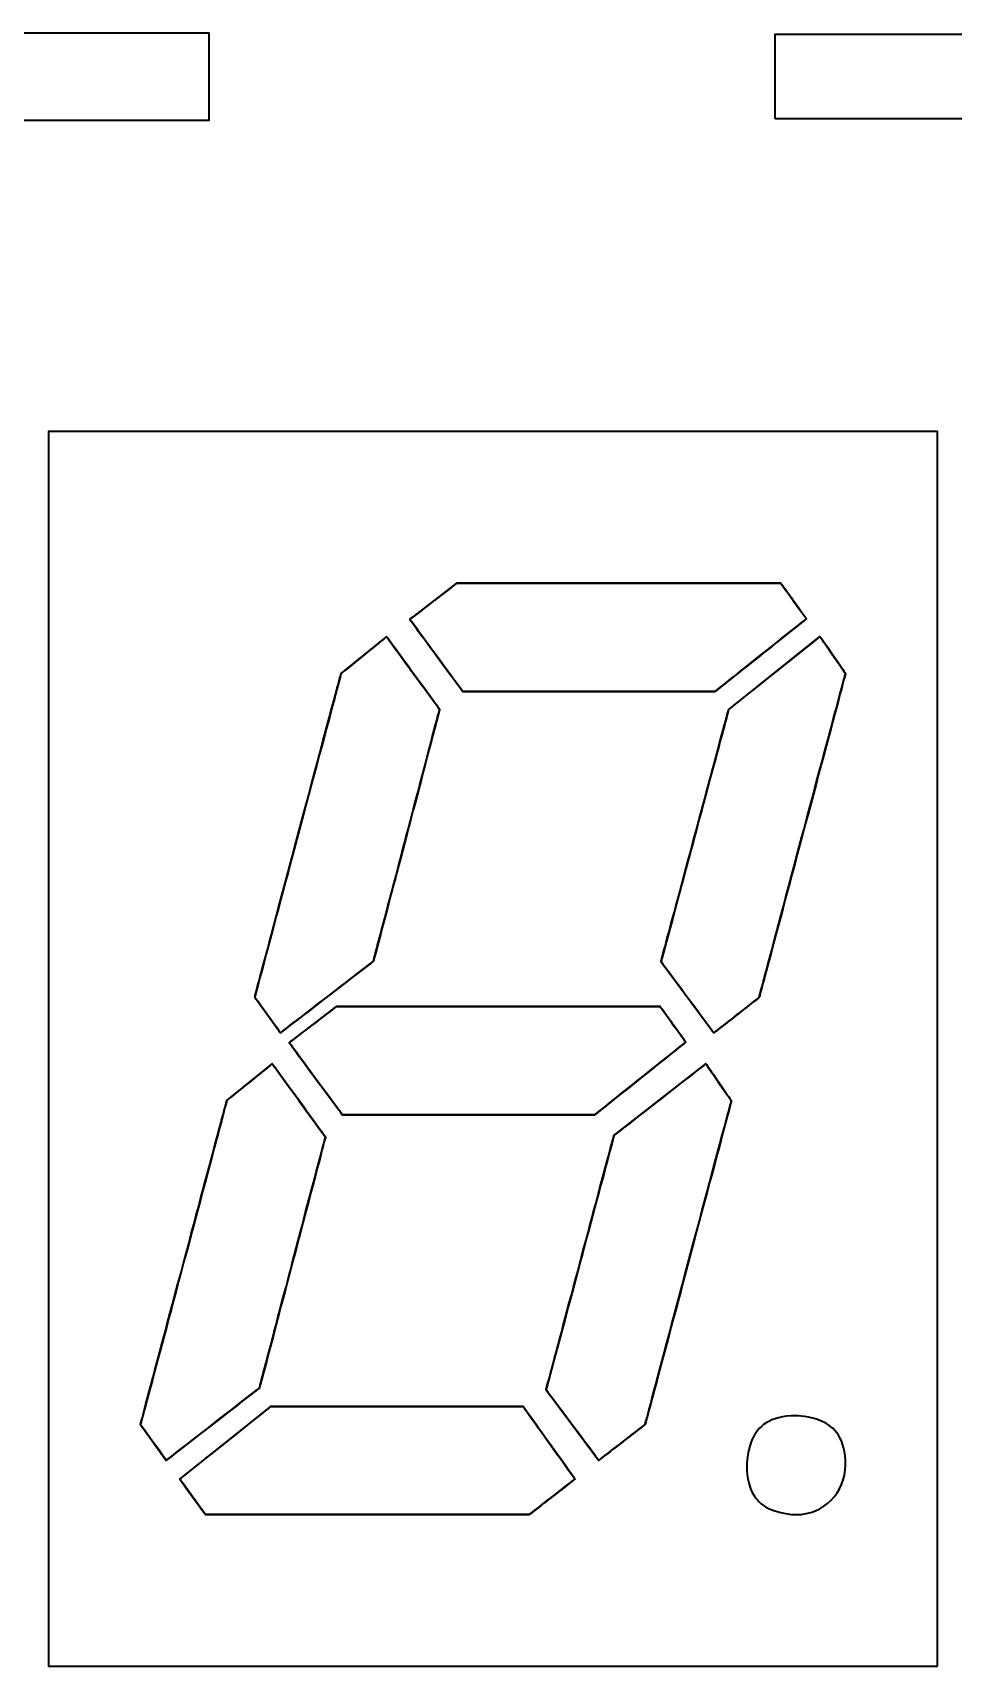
# Model space of a CAD drawing. Extents: x 6336 to 10269, y -393 to 3371.
# Drawn here: x 9100.55 to 9113.6, y 2136.85 to 2160 of the extents above; entities that cross this region are included whole.
import ezdxf

# ---------------------------------------------------------------- set-up
doc = ezdxf.new("R2010")
doc.units = 0
doc.header["$LTSCALE"] = 5
doc.layers.add('1', color=7, linetype='CONTINUOUS', true_color=0xffffff)

msp = doc.modelspace()

# ---------------------------------------------------------------- linework, layer by layer
at = {"layer": '1', "color": 7, "linetype": 'Continuous', "lineweight": 35}
for points, knots in [([(9093.545, 2158.755), (9093.545, 2158.755), (9103.045, 2158.755), (9103.045, 2158.755), (9103.045, 2158.755), (9103.045, 2158.755), (9103.045, 2159.999), (9103.045, 2159.999), (9103.045, 2159.999), (9103.045, 2159.999), (9093.545, 2159.999), (9093.545, 2159.999), (9093.545, 2159.999), (9093.545, 2159.999), (9093.545, 2158.755), (9093.545, 2158.755)], [0, 0, 0, 0, 0.2, 0.2, 0.2, 0.3, 0.4, 0.4, 0.4, 0.5, 0.6, 0.6, 0.6, 0.8, 1, 1, 1, 1]), ([(9093.545, 2158.755), (9093.545, 2158.755), (9103.045, 2158.755), (9103.045, 2158.755), (9103.045, 2158.755), (9103.045, 2158.755), (9103.045, 2159.999), (9103.045, 2159.999), (9103.045, 2159.999), (9103.045, 2159.999), (9093.545, 2159.999), (9093.545, 2159.999), (9093.545, 2159.999), (9093.545, 2159.999), (9093.545, 2158.755), (9093.545, 2158.755)], [0, 0, 0, 0, 0.2, 0.2, 0.2, 0.3, 0.4, 0.4, 0.4, 0.5, 0.6, 0.6, 0.6, 0.8, 1, 1, 1, 1]), ([(9111.072, 2158.777), (9111.072, 2158.777), (9120.573, 2158.777), (9120.573, 2158.777), (9120.573, 2158.777), (9120.573, 2158.777), (9120.573, 2159.977), (9120.573, 2159.977), (9120.573, 2159.977), (9120.573, 2159.977), (9111.072, 2159.977), (9111.072, 2159.977), (9111.072, 2159.977), (9111.072, 2159.977), (9111.072, 2158.777), (9111.072, 2158.777)], [0, 0, 0, 0, 0.2, 0.2, 0.2, 0.3, 0.4, 0.4, 0.4, 0.5, 0.6, 0.6, 0.6, 0.8, 1, 1, 1, 1]), ([(9111.072, 2158.777), (9111.072, 2158.777), (9120.573, 2158.777), (9120.573, 2158.777), (9120.573, 2158.777), (9120.573, 2158.777), (9120.573, 2159.977), (9120.573, 2159.977), (9120.573, 2159.977), (9120.573, 2159.977), (9111.072, 2159.977), (9111.072, 2159.977), (9111.072, 2159.977), (9111.072, 2159.977), (9111.072, 2158.777), (9111.072, 2158.777)], [0, 0, 0, 0, 0.2, 0.2, 0.2, 0.3, 0.4, 0.4, 0.4, 0.5, 0.6, 0.6, 0.6, 0.8, 1, 1, 1, 1]), ([(9113.371, 2136.847), (9113.371, 2136.847), (9100.771, 2136.847), (9100.771, 2136.847), (9100.771, 2136.847), (9100.771, 2136.847), (9100.771, 2154.346), (9100.771, 2154.346), (9100.771, 2154.346), (9100.771, 2154.346), (9113.371, 2154.346), (9113.371, 2154.346), (9113.371, 2154.346), (9113.371, 2154.346), (9113.371, 2136.847), (9113.371, 2136.847)], [0, 0, 0, 0, 0.2, 0.2, 0.2, 0.3, 0.4, 0.4, 0.4, 0.5, 0.6, 0.6, 0.6, 0.8, 1, 1, 1, 1]), ([(9113.371, 2136.847), (9113.371, 2136.847), (9100.771, 2136.847), (9100.771, 2136.847), (9100.771, 2136.847), (9100.771, 2136.847), (9100.771, 2154.346), (9100.771, 2154.346), (9100.771, 2154.346), (9100.771, 2154.346), (9113.371, 2154.346), (9113.371, 2154.346), (9113.371, 2154.346), (9113.371, 2154.346), (9113.371, 2136.847), (9113.371, 2136.847)], [0, 0, 0, 0, 0.2, 0.2, 0.2, 0.3, 0.4, 0.4, 0.4, 0.5, 0.6, 0.6, 0.6, 0.8, 1, 1, 1, 1]), ([(9106.557, 2152.196), (9106.557, 2152.196), (9105.892, 2151.684), (9105.892, 2151.684), (9105.892, 2151.684), (9105.892, 2151.684), (9106.641, 2150.664), (9106.641, 2150.664), (9106.641, 2150.664), (9106.641, 2150.664), (9110.222, 2150.664), (9110.222, 2150.664), (9110.222, 2150.664), (9110.222, 2150.664), (9111.513, 2151.692), (9111.513, 2151.692), (9111.513, 2151.692), (9111.513, 2151.692), (9111.151, 2152.196), (9111.151, 2152.196), (9111.151, 2152.196), (9111.151, 2152.196), (9106.557, 2152.196), (9106.557, 2152.196)], [0, 0, 0, 0, 0.142857, 0.142857, 0.142857, 0.214286, 0.285714, 0.285714, 0.285714, 0.357143, 0.428571, 0.428571, 0.428571, 0.5, 0.571429, 0.571429, 0.571429, 0.642857, 0.714286, 0.714286, 0.714286, 0.857143, 1, 1, 1, 1]), ([(9106.557, 2152.196), (9106.557, 2152.196), (9105.892, 2151.684), (9105.892, 2151.684), (9105.892, 2151.684), (9105.892, 2151.684), (9106.641, 2150.664), (9106.641, 2150.664), (9106.641, 2150.664), (9106.641, 2150.664), (9110.222, 2150.664), (9110.222, 2150.664), (9110.222, 2150.664), (9110.222, 2150.664), (9111.513, 2151.692), (9111.513, 2151.692), (9111.513, 2151.692), (9111.513, 2151.692), (9111.151, 2152.196), (9111.151, 2152.196), (9111.151, 2152.196), (9111.151, 2152.196), (9106.557, 2152.196), (9106.557, 2152.196)], [0, 0, 0, 0, 0.142857, 0.142857, 0.142857, 0.214286, 0.285714, 0.285714, 0.285714, 0.357143, 0.428571, 0.428571, 0.428571, 0.5, 0.571429, 0.571429, 0.571429, 0.642857, 0.714286, 0.714286, 0.714286, 0.857143, 1, 1, 1, 1]), ([(9110.222, 2150.664), (9110.222, 2150.664), (9106.641, 2150.664), (9106.641, 2150.664), (9106.641, 2150.664), (9106.641, 2150.664), (9105.892, 2151.684), (9105.892, 2151.684), (9105.892, 2151.684), (9105.892, 2151.684), (9106.557, 2152.196), (9106.557, 2152.196), (9106.557, 2152.196), (9106.557, 2152.196), (9111.151, 2152.196), (9111.151, 2152.196), (9111.151, 2152.196), (9111.151, 2152.196), (9111.513, 2151.692), (9111.513, 2151.692), (9111.513, 2151.692), (9111.513, 2151.692), (9110.222, 2150.664), (9110.222, 2150.664)], [0, 0, 0, 0, 0.142857, 0.142857, 0.142857, 0.214286, 0.285714, 0.285714, 0.285714, 0.357143, 0.428571, 0.428571, 0.428571, 0.5, 0.571429, 0.571429, 0.571429, 0.642857, 0.714286, 0.714286, 0.714286, 0.857143, 1, 1, 1, 1]), ([(9110.222, 2150.664), (9110.222, 2150.664), (9106.641, 2150.664), (9106.641, 2150.664), (9106.641, 2150.664), (9106.641, 2150.664), (9105.892, 2151.684), (9105.892, 2151.684), (9105.892, 2151.684), (9105.892, 2151.684), (9106.557, 2152.196), (9106.557, 2152.196), (9106.557, 2152.196), (9106.557, 2152.196), (9111.151, 2152.196), (9111.151, 2152.196), (9111.151, 2152.196), (9111.151, 2152.196), (9111.513, 2151.692), (9111.513, 2151.692), (9111.513, 2151.692), (9111.513, 2151.692), (9110.222, 2150.664), (9110.222, 2150.664)], [0, 0, 0, 0, 0.142857, 0.142857, 0.142857, 0.214286, 0.285714, 0.285714, 0.285714, 0.357143, 0.428571, 0.428571, 0.428571, 0.5, 0.571429, 0.571429, 0.571429, 0.642857, 0.714286, 0.714286, 0.714286, 0.857143, 1, 1, 1, 1]), ([(9105.562, 2151.439), (9105.562, 2151.439), (9104.918, 2150.916), (9104.918, 2150.916), (9104.918, 2150.916), (9104.918, 2150.916), (9103.693, 2146.33), (9103.693, 2146.33), (9103.693, 2146.33), (9103.693, 2146.33), (9104.059, 2145.825), (9104.059, 2145.825), (9104.059, 2145.825), (9104.059, 2145.825), (9105.376, 2146.839), (9105.376, 2146.839), (9105.376, 2146.839), (9105.376, 2146.839), (9106.315, 2150.408), (9106.315, 2150.408), (9106.315, 2150.408), (9106.315, 2150.408), (9105.562, 2151.439), (9105.562, 2151.439)], [0, 0, 0, 0, 0.142857, 0.142857, 0.142857, 0.214286, 0.285714, 0.285714, 0.285714, 0.357143, 0.428571, 0.428571, 0.428571, 0.5, 0.571429, 0.571429, 0.571429, 0.642857, 0.714286, 0.714286, 0.714286, 0.857143, 1, 1, 1, 1]), ([(9105.562, 2151.439), (9105.562, 2151.439), (9104.918, 2150.916), (9104.918, 2150.916), (9104.918, 2150.916), (9104.918, 2150.916), (9103.693, 2146.33), (9103.693, 2146.33), (9103.693, 2146.33), (9103.693, 2146.33), (9104.059, 2145.825), (9104.059, 2145.825), (9104.059, 2145.825), (9104.059, 2145.825), (9105.376, 2146.839), (9105.376, 2146.839), (9105.376, 2146.839), (9105.376, 2146.839), (9106.315, 2150.408), (9106.315, 2150.408), (9106.315, 2150.408), (9106.315, 2150.408), (9105.562, 2151.439), (9105.562, 2151.439)], [0, 0, 0, 0, 0.142857, 0.142857, 0.142857, 0.214286, 0.285714, 0.285714, 0.285714, 0.357143, 0.428571, 0.428571, 0.428571, 0.5, 0.571429, 0.571429, 0.571429, 0.642857, 0.714286, 0.714286, 0.714286, 0.857143, 1, 1, 1, 1]), ([(9104.059, 2145.825), (9104.059, 2145.825), (9103.693, 2146.33), (9103.693, 2146.33), (9103.693, 2146.33), (9103.693, 2146.33), (9104.918, 2150.916), (9104.918, 2150.916), (9104.918, 2150.916), (9104.918, 2150.916), (9105.562, 2151.439), (9105.562, 2151.439), (9105.562, 2151.439), (9105.562, 2151.439), (9106.315, 2150.408), (9106.315, 2150.408), (9106.315, 2150.408), (9106.315, 2150.408), (9105.376, 2146.839), (9105.376, 2146.839), (9105.376, 2146.839), (9105.376, 2146.839), (9104.059, 2145.825), (9104.059, 2145.825)], [0, 0, 0, 0, 0.142857, 0.142857, 0.142857, 0.214286, 0.285714, 0.285714, 0.285714, 0.357143, 0.428571, 0.428571, 0.428571, 0.5, 0.571429, 0.571429, 0.571429, 0.642857, 0.714286, 0.714286, 0.714286, 0.857143, 1, 1, 1, 1]), ([(9104.059, 2145.825), (9104.059, 2145.825), (9103.693, 2146.33), (9103.693, 2146.33), (9103.693, 2146.33), (9103.693, 2146.33), (9104.918, 2150.916), (9104.918, 2150.916), (9104.918, 2150.916), (9104.918, 2150.916), (9105.562, 2151.439), (9105.562, 2151.439), (9105.562, 2151.439), (9105.562, 2151.439), (9106.315, 2150.408), (9106.315, 2150.408), (9106.315, 2150.408), (9106.315, 2150.408), (9105.376, 2146.839), (9105.376, 2146.839), (9105.376, 2146.839), (9105.376, 2146.839), (9104.059, 2145.825), (9104.059, 2145.825)], [0, 0, 0, 0, 0.142857, 0.142857, 0.142857, 0.214286, 0.285714, 0.285714, 0.285714, 0.357143, 0.428571, 0.428571, 0.428571, 0.5, 0.571429, 0.571429, 0.571429, 0.642857, 0.714286, 0.714286, 0.714286, 0.857143, 1, 1, 1, 1]), ([(9111.706, 2151.441), (9111.706, 2151.441), (9110.412, 2150.409), (9110.412, 2150.409), (9110.412, 2150.409), (9110.412, 2150.409), (9109.453, 2146.833), (9109.453, 2146.833), (9109.453, 2146.833), (9109.453, 2146.833), (9110.2, 2145.823), (9110.2, 2145.823), (9110.2, 2145.823), (9110.2, 2145.823), (9110.843, 2146.324), (9110.843, 2146.324), (9110.843, 2146.324), (9110.843, 2146.324), (9112.068, 2150.917), (9112.068, 2150.917), (9112.068, 2150.917), (9112.068, 2150.917), (9111.706, 2151.441), (9111.706, 2151.441)], [0, 0, 0, 0, 0.142857, 0.142857, 0.142857, 0.214286, 0.285714, 0.285714, 0.285714, 0.357143, 0.428571, 0.428571, 0.428571, 0.5, 0.571429, 0.571429, 0.571429, 0.642857, 0.714286, 0.714286, 0.714286, 0.857143, 1, 1, 1, 1]), ([(9111.706, 2151.441), (9111.706, 2151.441), (9110.412, 2150.409), (9110.412, 2150.409), (9110.412, 2150.409), (9110.412, 2150.409), (9109.453, 2146.833), (9109.453, 2146.833), (9109.453, 2146.833), (9109.453, 2146.833), (9110.2, 2145.823), (9110.2, 2145.823), (9110.2, 2145.823), (9110.2, 2145.823), (9110.843, 2146.324), (9110.843, 2146.324), (9110.843, 2146.324), (9110.843, 2146.324), (9112.068, 2150.917), (9112.068, 2150.917), (9112.068, 2150.917), (9112.068, 2150.917), (9111.706, 2151.441), (9111.706, 2151.441)], [0, 0, 0, 0, 0.142857, 0.142857, 0.142857, 0.214286, 0.285714, 0.285714, 0.285714, 0.357143, 0.428571, 0.428571, 0.428571, 0.5, 0.571429, 0.571429, 0.571429, 0.642857, 0.714286, 0.714286, 0.714286, 0.857143, 1, 1, 1, 1]), ([(9110.2, 2145.823), (9110.2, 2145.823), (9109.453, 2146.833), (9109.453, 2146.833), (9109.453, 2146.833), (9109.453, 2146.833), (9110.412, 2150.409), (9110.412, 2150.409), (9110.412, 2150.409), (9110.412, 2150.409), (9111.706, 2151.441), (9111.706, 2151.441), (9111.706, 2151.441), (9111.706, 2151.441), (9112.068, 2150.917), (9112.068, 2150.917), (9112.068, 2150.917), (9112.068, 2150.917), (9110.843, 2146.324), (9110.843, 2146.324), (9110.843, 2146.324), (9110.843, 2146.324), (9110.2, 2145.823), (9110.2, 2145.823)], [0, 0, 0, 0, 0.142857, 0.142857, 0.142857, 0.214286, 0.285714, 0.285714, 0.285714, 0.357143, 0.428571, 0.428571, 0.428571, 0.5, 0.571429, 0.571429, 0.571429, 0.642857, 0.714286, 0.714286, 0.714286, 0.857143, 1, 1, 1, 1]), ([(9110.2, 2145.823), (9110.2, 2145.823), (9109.453, 2146.833), (9109.453, 2146.833), (9109.453, 2146.833), (9109.453, 2146.833), (9110.412, 2150.409), (9110.412, 2150.409), (9110.412, 2150.409), (9110.412, 2150.409), (9111.706, 2151.441), (9111.706, 2151.441), (9111.706, 2151.441), (9111.706, 2151.441), (9112.068, 2150.917), (9112.068, 2150.917), (9112.068, 2150.917), (9112.068, 2150.917), (9110.843, 2146.324), (9110.843, 2146.324), (9110.843, 2146.324), (9110.843, 2146.324), (9110.2, 2145.823), (9110.2, 2145.823)], [0, 0, 0, 0, 0.142857, 0.142857, 0.142857, 0.214286, 0.285714, 0.285714, 0.285714, 0.357143, 0.428571, 0.428571, 0.428571, 0.5, 0.571429, 0.571429, 0.571429, 0.642857, 0.714286, 0.714286, 0.714286, 0.857143, 1, 1, 1, 1]), ([(9104.851, 2146.197), (9104.851, 2146.197), (9104.182, 2145.685), (9104.182, 2145.685), (9104.182, 2145.685), (9104.182, 2145.685), (9104.935, 2144.664), (9104.935, 2144.664), (9104.935, 2144.664), (9104.935, 2144.664), (9108.516, 2144.664), (9108.516, 2144.664), (9108.516, 2144.664), (9108.516, 2144.664), (9109.803, 2145.692), (9109.803, 2145.692), (9109.803, 2145.692), (9109.803, 2145.692), (9109.441, 2146.197), (9109.441, 2146.197), (9109.441, 2146.197), (9109.441, 2146.197), (9104.851, 2146.197), (9104.851, 2146.197)], [0, 0, 0, 0, 0.142857, 0.142857, 0.142857, 0.214286, 0.285714, 0.285714, 0.285714, 0.357143, 0.428571, 0.428571, 0.428571, 0.5, 0.571429, 0.571429, 0.571429, 0.642857, 0.714286, 0.714286, 0.714286, 0.857143, 1, 1, 1, 1]), ([(9104.851, 2146.197), (9104.851, 2146.197), (9104.182, 2145.685), (9104.182, 2145.685), (9104.182, 2145.685), (9104.182, 2145.685), (9104.935, 2144.664), (9104.935, 2144.664), (9104.935, 2144.664), (9104.935, 2144.664), (9108.516, 2144.664), (9108.516, 2144.664), (9108.516, 2144.664), (9108.516, 2144.664), (9109.803, 2145.692), (9109.803, 2145.692), (9109.803, 2145.692), (9109.803, 2145.692), (9109.441, 2146.197), (9109.441, 2146.197), (9109.441, 2146.197), (9109.441, 2146.197), (9104.851, 2146.197), (9104.851, 2146.197)], [0, 0, 0, 0, 0.142857, 0.142857, 0.142857, 0.214286, 0.285714, 0.285714, 0.285714, 0.357143, 0.428571, 0.428571, 0.428571, 0.5, 0.571429, 0.571429, 0.571429, 0.642857, 0.714286, 0.714286, 0.714286, 0.857143, 1, 1, 1, 1]), ([(9108.516, 2144.664), (9108.516, 2144.664), (9104.935, 2144.664), (9104.935, 2144.664), (9104.935, 2144.664), (9104.935, 2144.664), (9104.182, 2145.685), (9104.182, 2145.685), (9104.182, 2145.685), (9104.182, 2145.685), (9104.851, 2146.197), (9104.851, 2146.197), (9104.851, 2146.197), (9104.851, 2146.197), (9109.441, 2146.197), (9109.441, 2146.197), (9109.441, 2146.197), (9109.441, 2146.197), (9109.803, 2145.692), (9109.803, 2145.692), (9109.803, 2145.692), (9109.803, 2145.692), (9108.516, 2144.664), (9108.516, 2144.664)], [0, 0, 0, 0, 0.142857, 0.142857, 0.142857, 0.214286, 0.285714, 0.285714, 0.285714, 0.357143, 0.428571, 0.428571, 0.428571, 0.5, 0.571429, 0.571429, 0.571429, 0.642857, 0.714286, 0.714286, 0.714286, 0.857143, 1, 1, 1, 1]), ([(9108.516, 2144.664), (9108.516, 2144.664), (9104.935, 2144.664), (9104.935, 2144.664), (9104.935, 2144.664), (9104.935, 2144.664), (9104.182, 2145.685), (9104.182, 2145.685), (9104.182, 2145.685), (9104.182, 2145.685), (9104.851, 2146.197), (9104.851, 2146.197), (9104.851, 2146.197), (9104.851, 2146.197), (9109.441, 2146.197), (9109.441, 2146.197), (9109.441, 2146.197), (9109.441, 2146.197), (9109.803, 2145.692), (9109.803, 2145.692), (9109.803, 2145.692), (9109.803, 2145.692), (9108.516, 2144.664), (9108.516, 2144.664)], [0, 0, 0, 0, 0.142857, 0.142857, 0.142857, 0.214286, 0.285714, 0.285714, 0.285714, 0.357143, 0.428571, 0.428571, 0.428571, 0.5, 0.571429, 0.571429, 0.571429, 0.642857, 0.714286, 0.714286, 0.714286, 0.857143, 1, 1, 1, 1]), ([(9103.943, 2145.386), (9103.943, 2145.386), (9103.299, 2144.867), (9103.299, 2144.867), (9103.299, 2144.867), (9103.299, 2144.867), (9102.074, 2140.273), (9102.074, 2140.273), (9102.074, 2140.273), (9102.074, 2140.273), (9102.44, 2139.765), (9102.44, 2139.765), (9102.44, 2139.765), (9102.44, 2139.765), (9103.734, 2140.771), (9103.734, 2140.771), (9103.734, 2140.771), (9103.734, 2140.771), (9103.76, 2140.789), (9103.76, 2140.789), (9103.76, 2140.789), (9103.76, 2140.789), (9104.696, 2144.347), (9104.696, 2144.347), (9104.696, 2144.347), (9104.696, 2144.347), (9103.943, 2145.386), (9103.943, 2145.386)], [0, 0, 0, 0, 0.125, 0.125, 0.125, 0.1875, 0.25, 0.25, 0.25, 0.3125, 0.375, 0.375, 0.375, 0.4375, 0.5, 0.5, 0.5, 0.5625, 0.625, 0.625, 0.625, 0.6875, 0.75, 0.75, 0.75, 0.875, 1, 1, 1, 1]), ([(9103.943, 2145.386), (9103.943, 2145.386), (9103.299, 2144.867), (9103.299, 2144.867), (9103.299, 2144.867), (9103.299, 2144.867), (9102.074, 2140.273), (9102.074, 2140.273), (9102.074, 2140.273), (9102.074, 2140.273), (9102.44, 2139.765), (9102.44, 2139.765), (9102.44, 2139.765), (9102.44, 2139.765), (9103.734, 2140.771), (9103.734, 2140.771), (9103.734, 2140.771), (9103.734, 2140.771), (9103.76, 2140.789), (9103.76, 2140.789), (9103.76, 2140.789), (9103.76, 2140.789), (9104.696, 2144.347), (9104.696, 2144.347), (9104.696, 2144.347), (9104.696, 2144.347), (9103.943, 2145.386), (9103.943, 2145.386)], [0, 0, 0, 0, 0.125, 0.125, 0.125, 0.1875, 0.25, 0.25, 0.25, 0.3125, 0.375, 0.375, 0.375, 0.4375, 0.5, 0.5, 0.5, 0.5625, 0.625, 0.625, 0.625, 0.6875, 0.75, 0.75, 0.75, 0.875, 1, 1, 1, 1]), ([(9102.44, 2139.765), (9102.44, 2139.765), (9102.074, 2140.273), (9102.074, 2140.273), (9102.074, 2140.273), (9102.074, 2140.273), (9103.299, 2144.867), (9103.299, 2144.867), (9103.299, 2144.867), (9103.299, 2144.867), (9103.943, 2145.386), (9103.943, 2145.386), (9103.943, 2145.386), (9103.943, 2145.386), (9104.696, 2144.347), (9104.696, 2144.347), (9104.696, 2144.347), (9104.696, 2144.347), (9103.76, 2140.789), (9103.76, 2140.789), (9103.76, 2140.789), (9103.76, 2140.789), (9103.734, 2140.771), (9103.734, 2140.771), (9103.734, 2140.771), (9103.734, 2140.771), (9102.44, 2139.765), (9102.44, 2139.765)], [0, 0, 0, 0, 0.125, 0.125, 0.125, 0.1875, 0.25, 0.25, 0.25, 0.3125, 0.375, 0.375, 0.375, 0.4375, 0.5, 0.5, 0.5, 0.5625, 0.625, 0.625, 0.625, 0.6875, 0.75, 0.75, 0.75, 0.875, 1, 1, 1, 1]), ([(9102.44, 2139.765), (9102.44, 2139.765), (9102.074, 2140.273), (9102.074, 2140.273), (9102.074, 2140.273), (9102.074, 2140.273), (9103.299, 2144.867), (9103.299, 2144.867), (9103.299, 2144.867), (9103.299, 2144.867), (9103.943, 2145.386), (9103.943, 2145.386), (9103.943, 2145.386), (9103.943, 2145.386), (9104.696, 2144.347), (9104.696, 2144.347), (9104.696, 2144.347), (9104.696, 2144.347), (9103.76, 2140.789), (9103.76, 2140.789), (9103.76, 2140.789), (9103.76, 2140.789), (9103.734, 2140.771), (9103.734, 2140.771), (9103.734, 2140.771), (9103.734, 2140.771), (9102.44, 2139.765), (9102.44, 2139.765)], [0, 0, 0, 0, 0.125, 0.125, 0.125, 0.1875, 0.25, 0.25, 0.25, 0.3125, 0.375, 0.375, 0.375, 0.4375, 0.5, 0.5, 0.5, 0.5625, 0.625, 0.625, 0.625, 0.6875, 0.75, 0.75, 0.75, 0.875, 1, 1, 1, 1]), ([(9110.088, 2145.386), (9110.088, 2145.386), (9108.786, 2144.37), (9108.786, 2144.37), (9108.786, 2144.37), (9108.786, 2144.37), (9107.824, 2140.767), (9107.824, 2140.767), (9107.824, 2140.767), (9107.824, 2140.767), (9108.57, 2139.765), (9108.57, 2139.765), (9108.57, 2139.765), (9108.57, 2139.765), (9109.228, 2140.274), (9109.228, 2140.274), (9109.228, 2140.274), (9109.228, 2140.274), (9110.45, 2144.86), (9110.45, 2144.86), (9110.45, 2144.86), (9110.45, 2144.86), (9110.088, 2145.386), (9110.088, 2145.386)], [0, 0, 0, 0, 0.142857, 0.142857, 0.142857, 0.214286, 0.285714, 0.285714, 0.285714, 0.357143, 0.428571, 0.428571, 0.428571, 0.5, 0.571429, 0.571429, 0.571429, 0.642857, 0.714286, 0.714286, 0.714286, 0.857143, 1, 1, 1, 1]), ([(9110.088, 2145.386), (9110.088, 2145.386), (9108.786, 2144.37), (9108.786, 2144.37), (9108.786, 2144.37), (9108.786, 2144.37), (9107.824, 2140.767), (9107.824, 2140.767), (9107.824, 2140.767), (9107.824, 2140.767), (9108.57, 2139.765), (9108.57, 2139.765), (9108.57, 2139.765), (9108.57, 2139.765), (9109.228, 2140.274), (9109.228, 2140.274), (9109.228, 2140.274), (9109.228, 2140.274), (9110.45, 2144.86), (9110.45, 2144.86), (9110.45, 2144.86), (9110.45, 2144.86), (9110.088, 2145.386), (9110.088, 2145.386)], [0, 0, 0, 0, 0.142857, 0.142857, 0.142857, 0.214286, 0.285714, 0.285714, 0.285714, 0.357143, 0.428571, 0.428571, 0.428571, 0.5, 0.571429, 0.571429, 0.571429, 0.642857, 0.714286, 0.714286, 0.714286, 0.857143, 1, 1, 1, 1]), ([(9108.57, 2139.765), (9108.57, 2139.765), (9107.824, 2140.767), (9107.824, 2140.767), (9107.824, 2140.767), (9107.824, 2140.767), (9108.786, 2144.37), (9108.786, 2144.37), (9108.786, 2144.37), (9108.786, 2144.37), (9110.088, 2145.386), (9110.088, 2145.386), (9110.088, 2145.386), (9110.088, 2145.386), (9110.45, 2144.86), (9110.45, 2144.86), (9110.45, 2144.86), (9110.45, 2144.86), (9109.228, 2140.274), (9109.228, 2140.274), (9109.228, 2140.274), (9109.228, 2140.274), (9108.57, 2139.765), (9108.57, 2139.765)], [0, 0, 0, 0, 0.142857, 0.142857, 0.142857, 0.214286, 0.285714, 0.285714, 0.285714, 0.357143, 0.428571, 0.428571, 0.428571, 0.5, 0.571429, 0.571429, 0.571429, 0.642857, 0.714286, 0.714286, 0.714286, 0.857143, 1, 1, 1, 1]), ([(9108.57, 2139.765), (9108.57, 2139.765), (9107.824, 2140.767), (9107.824, 2140.767), (9107.824, 2140.767), (9107.824, 2140.767), (9108.786, 2144.37), (9108.786, 2144.37), (9108.786, 2144.37), (9108.786, 2144.37), (9110.088, 2145.386), (9110.088, 2145.386), (9110.088, 2145.386), (9110.088, 2145.386), (9110.45, 2144.86), (9110.45, 2144.86), (9110.45, 2144.86), (9110.45, 2144.86), (9109.228, 2140.274), (9109.228, 2140.274), (9109.228, 2140.274), (9109.228, 2140.274), (9108.57, 2139.765), (9108.57, 2139.765)], [0, 0, 0, 0, 0.142857, 0.142857, 0.142857, 0.214286, 0.285714, 0.285714, 0.285714, 0.357143, 0.428571, 0.428571, 0.428571, 0.5, 0.571429, 0.571429, 0.571429, 0.642857, 0.714286, 0.714286, 0.714286, 0.857143, 1, 1, 1, 1]), ([(9103.921, 2140.529), (9103.921, 2140.529), (9102.63, 2139.501), (9102.63, 2139.501), (9102.63, 2139.501), (9102.63, 2139.501), (9102.996, 2138.996), (9102.996, 2138.996), (9102.996, 2138.996), (9102.996, 2138.996), (9107.585, 2138.996), (9107.585, 2138.996), (9107.585, 2138.996), (9107.585, 2138.996), (9108.233, 2139.501), (9108.233, 2139.501), (9108.233, 2139.501), (9108.233, 2139.501), (9107.498, 2140.529), (9107.498, 2140.529), (9107.498, 2140.529), (9107.498, 2140.529), (9103.921, 2140.529), (9103.921, 2140.529)], [0, 0, 0, 0, 0.142857, 0.142857, 0.142857, 0.214286, 0.285714, 0.285714, 0.285714, 0.357143, 0.428571, 0.428571, 0.428571, 0.5, 0.571429, 0.571429, 0.571429, 0.642857, 0.714286, 0.714286, 0.714286, 0.857143, 1, 1, 1, 1]), ([(9103.921, 2140.529), (9103.921, 2140.529), (9102.63, 2139.501), (9102.63, 2139.501), (9102.63, 2139.501), (9102.63, 2139.501), (9102.996, 2138.996), (9102.996, 2138.996), (9102.996, 2138.996), (9102.996, 2138.996), (9107.585, 2138.996), (9107.585, 2138.996), (9107.585, 2138.996), (9107.585, 2138.996), (9108.233, 2139.501), (9108.233, 2139.501), (9108.233, 2139.501), (9108.233, 2139.501), (9107.498, 2140.529), (9107.498, 2140.529), (9107.498, 2140.529), (9107.498, 2140.529), (9103.921, 2140.529), (9103.921, 2140.529)], [0, 0, 0, 0, 0.142857, 0.142857, 0.142857, 0.214286, 0.285714, 0.285714, 0.285714, 0.357143, 0.428571, 0.428571, 0.428571, 0.5, 0.571429, 0.571429, 0.571429, 0.642857, 0.714286, 0.714286, 0.714286, 0.857143, 1, 1, 1, 1]), ([(9107.585, 2138.996), (9107.585, 2138.996), (9102.996, 2138.996), (9102.996, 2138.996), (9102.996, 2138.996), (9102.996, 2138.996), (9102.63, 2139.501), (9102.63, 2139.501), (9102.63, 2139.501), (9102.63, 2139.501), (9103.921, 2140.529), (9103.921, 2140.529), (9103.921, 2140.529), (9103.921, 2140.529), (9107.498, 2140.529), (9107.498, 2140.529), (9107.498, 2140.529), (9107.498, 2140.529), (9108.233, 2139.501), (9108.233, 2139.501), (9108.233, 2139.501), (9108.233, 2139.501), (9107.585, 2138.996), (9107.585, 2138.996)], [0, 0, 0, 0, 0.142857, 0.142857, 0.142857, 0.214286, 0.285714, 0.285714, 0.285714, 0.357143, 0.428571, 0.428571, 0.428571, 0.5, 0.571429, 0.571429, 0.571429, 0.642857, 0.714286, 0.714286, 0.714286, 0.857143, 1, 1, 1, 1]), ([(9107.585, 2138.996), (9107.585, 2138.996), (9102.996, 2138.996), (9102.996, 2138.996), (9102.996, 2138.996), (9102.996, 2138.996), (9102.63, 2139.501), (9102.63, 2139.501), (9102.63, 2139.501), (9102.63, 2139.501), (9103.921, 2140.529), (9103.921, 2140.529), (9103.921, 2140.529), (9103.921, 2140.529), (9107.498, 2140.529), (9107.498, 2140.529), (9107.498, 2140.529), (9107.498, 2140.529), (9108.233, 2139.501), (9108.233, 2139.501), (9108.233, 2139.501), (9108.233, 2139.501), (9107.585, 2138.996), (9107.585, 2138.996)], [0, 0, 0, 0, 0.142857, 0.142857, 0.142857, 0.214286, 0.285714, 0.285714, 0.285714, 0.357143, 0.428571, 0.428571, 0.428571, 0.5, 0.571429, 0.571429, 0.571429, 0.642857, 0.714286, 0.714286, 0.714286, 0.857143, 1, 1, 1, 1]), ([(9112.068, 2139.696), (9112.068, 2139.31), (9111.755, 2138.996), (9111.368, 2138.996), (9111.368, 2138.996), (9110.982, 2138.996), (9110.668, 2139.31), (9110.668, 2139.696), (9110.668, 2139.696), (9110.668, 2140.083), (9110.982, 2140.397), (9111.368, 2140.397), (9111.368, 2140.397), (9111.755, 2140.397), (9112.068, 2140.083), (9112.068, 2139.696)], [0, 0, 0, 0, 0.2, 0.2, 0.2, 0.3, 0.4, 0.4, 0.4, 0.5, 0.6, 0.6, 0.6, 0.8, 1, 1, 1, 1])]:
    msp.add_open_spline(points, degree=3, knots=knots, dxfattribs=at)

doc.saveas('drawing.dxf')
